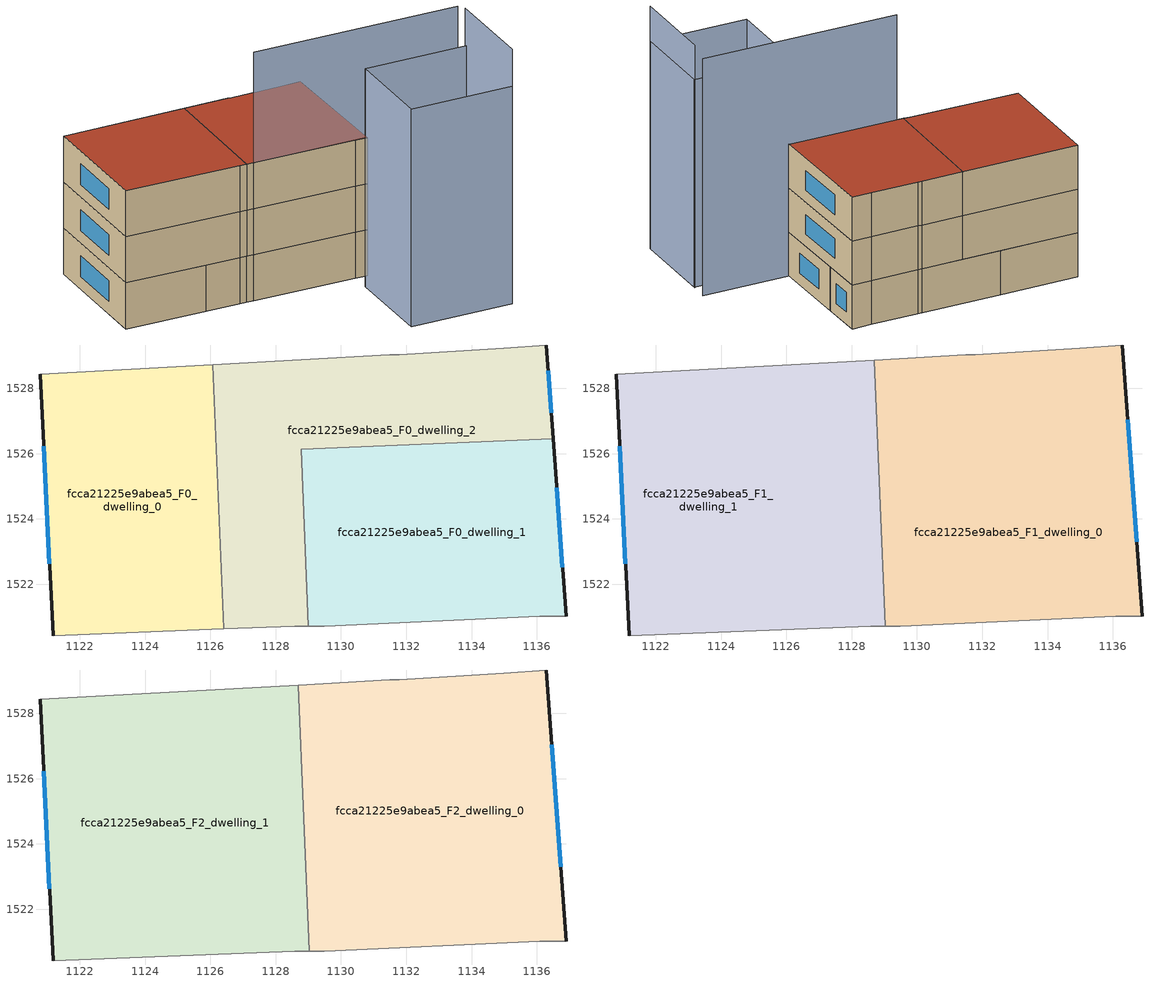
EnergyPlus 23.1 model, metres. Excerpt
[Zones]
fcca21225e9abea5_F0_dwelling_0
 floor ground (EU_floor_Construction): 1126.08,1528.72 1126.41,1520.63 1121.18,1520.42 1120.78,1528.43 z0
 wall outside (EU_wall_Construction): 1120.78,1528.43 1121.18,1520.42 z0:3
 wall adiabatic (EU_wall_Construction): 1126.08,1528.72 1120.78,1528.43 / 1121.18,1520.42 1126.41,1520.63 z0:3
 wall to fcca21225e9abea5_F0_dwelling_2 (EU_wall_Construction): 1126.41,1520.63 1126.08,1528.72 z0:3
 window (EU_Window_Construction): 1120.89,1526.22 1121.07,1522.62 z0.83:2.17
fcca21225e9abea5_F0_dwelling_1
 floor ground (EU_floor_Construction): 1136.5,1526.46 1136.89,1521.02 1136.09,1521.02 1129.49,1520.72 1129,1520.72 1128.78,1526.14 z0
 wall outside (EU_wall_Construction): 1136.89,1521.02 1136.5,1526.46 z0:3
 wall to fcca21225e9abea5_F0_dwelling_2 (EU_wall_Construction): 1136.5,1526.46 1128.78,1526.14 1129,1520.72 z0:3
 wall adiabatic (EU_wall_Construction): 1129,1520.72 1129.49,1520.72 1136.09,1521.02 1136.89,1521.02 z0:3
 window (EU_Window_Construction): 1136.79,1522.51 1136.61,1524.96 z0.83:2.17
fcca21225e9abea5_F0_dwelling_2
 floor ground (EU_floor_Construction): 1136.3,1529.32 1136.5,1526.46 1128.78,1526.14 1129,1520.72 1128.59,1520.72 1126.41,1520.63 1126.08,1528.72 1131.49,1529.02 1131.79,1529.02 1134.99,1529.22 z0
 wall outside (EU_wall_Construction): 1136.5,1526.46 1136.3,1529.32 z0:3
 wall adiabatic (EU_wall_Construction): 1126.41,1520.63 1128.59,1520.72 1129,1520.72 / 1136.3,1529.32 1134.99,1529.22 1131.79,1529.02 1131.49,1529.02 1126.08,1528.72 z0:3
 window (EU_Window_Construction): 1136.45,1527.25 1136.35,1528.53 z0.83:2.17
fcca21225e9abea5_F1_dwelling_0
 floor to fcca21225e9abea5_F0_dwelling_1 (EU_floor_Construction): 1136.5,1526.46 1136.89,1521.02 1136.09,1521.02 1129.49,1520.72 1129.03,1520.72 1128.8,1526.14 z3
 floor to fcca21225e9abea5_F0_dwelling_2 (EU_floor_Construction): 1136.3,1529.32 1136.5,1526.46 1128.8,1526.14 1128.69,1528.87 1131.49,1529.02 1131.79,1529.02 1134.99,1529.22 z3
 wall outside (EU_wall_Construction): 1136.89,1521.02 1136.3,1529.32 z3:6
 wall adiabatic (EU_wall_Construction): 1129.03,1520.72 1129.49,1520.72 1136.09,1521.02 1136.89,1521.02 / 1136.3,1529.32 1134.99,1529.22 1131.79,1529.02 1131.49,1529.02 1128.69,1528.87 z3:6
 wall to fcca21225e9abea5_F1_dwelling_1 (EU_wall_Construction): 1128.69,1528.87 1129.03,1520.72 z3:6
 window (EU_Window_Construction): 1136.73,1523.3 1136.46,1527.04 z3.83:5.17
fcca21225e9abea5_F1_dwelling_1
 floor to fcca21225e9abea5_F0_dwelling_0 (EU_floor_Construction): 1126.08,1528.72 1126.41,1520.63 1121.18,1520.42 1120.78,1528.43 z3
 floor to fcca21225e9abea5_F0_dwelling_1 (EU_floor_Construction): 1128.8,1526.14 1129.03,1520.72 1129,1520.72 1128.78,1526.14 z3
 floor to fcca21225e9abea5_F0_dwelling_2 (EU_floor_Construction): 1128.69,1528.87 1128.8,1526.14 1128.78,1526.14 1129,1520.72 1128.59,1520.72 1126.41,1520.63 1126.08,1528.72 z3
 wall outside (EU_wall_Construction): 1120.78,1528.43 1121.18,1520.42 z3:6
 wall adiabatic (EU_wall_Construction): 1121.18,1520.42 1128.59,1520.72 1129.03,1520.72 / 1128.69,1528.87 1120.78,1528.43 z3:6
 window (EU_Window_Construction): 1120.89,1526.22 1121.07,1522.62 z3.83:5.17
fcca21225e9abea5_F2_dwelling_0
 floor to fcca21225e9abea5_F1_dwelling_0 (EU_floor_Construction): 1136.3,1529.32 1136.89,1521.02 1136.09,1521.02 1129.49,1520.72 1129.03,1520.72 1128.69,1528.87 1131.49,1529.02 1131.79,1529.02 1134.99,1529.22 z6
 wall outside (EU_wall_Construction): 1136.89,1521.02 1136.3,1529.32 z6:9
 wall adiabatic (EU_wall_Construction): 1129.03,1520.72 1129.49,1520.72 1136.09,1521.02 1136.89,1521.02 / 1136.3,1529.32 1134.99,1529.22 1131.79,1529.02 1131.49,1529.02 1128.69,1528.87 z6:9
 wall to fcca21225e9abea5_F2_dwelling_1 (EU_wall_Construction): 1128.69,1528.87 1129.03,1520.72 z6:9
 window (EU_Window_Construction): 1136.73,1523.3 1136.46,1527.04 z6.83:8.17
 roof outside (EU_roof_Construction): 1136.89,1521.02 1136.3,1529.32 1134.99,1529.22 1131.79,1529.02 1131.49,1529.02 1128.69,1528.87 1129.03,1520.72 1129.49,1520.72 1136.09,1521.02 z9
fcca21225e9abea5_F2_dwelling_1
 floor to fcca21225e9abea5_F1_dwelling_1 (EU_floor_Construction): 1128.69,1528.87 1129.03,1520.72 1128.59,1520.72 1121.18,1520.42 1120.78,1528.43 z6
 wall outside (EU_wall_Construction): 1120.78,1528.43 1121.18,1520.42 z6:9
 wall adiabatic (EU_wall_Construction): 1121.18,1520.42 1128.59,1520.72 1129.03,1520.72 / 1128.69,1528.87 1120.78,1528.43 z6:9
 window (EU_Window_Construction): 1120.89,1526.22 1121.07,1522.62 z6.83:8.17
 roof outside (EU_roof_Construction): 1129.03,1520.72 1128.69,1528.87 1120.78,1528.43 1121.18,1520.42 1128.59,1520.72 z9
shading: 1129.49,1520.72 1142.8,1521.4 z0:16.2; 1143.1,1514.21 1142.78,1520.21 z0:16.6; 1142.8,1520.11 1143.1,1514.21 / 1143.1,1514.21 1136.47,1513.87 / 1136.47,1513.87 1136.17,1519.78 / 1136.17,1519.78 1142.8,1520.11 z0:14.2
[Building]
EU S2 Campaign: North Axis=0; Terrain=City; Solar Distribution=FullExterior
[Site:Location]
Lyon-Bron: Latitude=45.75; Longitude=5; Time Zone=1; Elevation=198
[SizingPeriod:WeatherFileDays]
AnnualSizingPeriod: Begin Month=1; Begin Day of Month=1; End Month=12; End Day of Month=31; Day of Week for Start Day=Monday; Use Weather File Daylight Saving Period=No; Use Weather File Rain and Snow Indicators=No
[MATERIAL]
EU_InternalMass_Material: Roughness=MediumRough; Thickness=0.1; Conductivity=1; Density=1800; Specific Heat=900; Thermal Absorptance=0.9; Solar Absorptance=0.7; Visible Absorptance=0.7
[MATERIAL:NOMASS] Roughness=MediumRough; Thermal Absorptance=0.9; Solar Absorptance=0.7; Visible Absorptance=0.7
Name | Thermal Resistance
EU_wall_NoMass | 0.87146
EU_roof_NoMass | 0.842276
EU_floor_NoMass | 0.496999
[WINDOWMATERIAL:SIMPLEGLAZINGSYSTEM]
EU_Window_SimpleGlazing: UFactor=2.2525; Solar Heat Gain Coefficient=0.76; Visible Transmittance=0.76
[CONSTRUCTION]
EU_wall_Construction: EU_wall_NoMass
EU_roof_Construction: EU_roof_NoMass
EU_floor_Construction: EU_floor_NoMass
EU_Window_Construction: EU_Window_SimpleGlazing
EU_InternalMass_Construction: EU_InternalMass_Material
[ZONE] Type=1; Multiplier=1; Ceiling Height=autocalculate; Floor Area=autocalculate; Part of Total Floor Area=Yes
Name | Volume
fcca21225e9abea5_F0_dwelling_0 | 127.336
fcca21225e9abea5_F1_dwelling_0; fcca21225e9abea5_F2_dwelling_0 | 191.001
fcca21225e9abea5_F0_dwelling_1 | 127.338
fcca21225e9abea5_F1_dwelling_1; fcca21225e9abea5_F2_dwelling_1 | 191.007
fcca21225e9abea5_F0_dwelling_2 | 127.332
[INTERNALMASS] Construction=EU_InternalMass_Construction
Name | Zone or ZoneList | Surface Area
fcca21225e9abea5_F0_dwelling_0_EU_InternalMass | fcca21225e9abea5_F0_dwelling_0 | 42.4458
fcca21225e9abea5_F0_dwelling_1_EU_InternalMass | fcca21225e9abea5_F0_dwelling_1 | 42.4458
fcca21225e9abea5_F0_dwelling_2_EU_InternalMass | fcca21225e9abea5_F0_dwelling_2 | 42.4442
fcca21225e9abea5_F1_dwelling_0_EU_InternalMass | fcca21225e9abea5_F1_dwelling_0 | 63.6675
fcca21225e9abea5_F1_dwelling_1_EU_InternalMass | fcca21225e9abea5_F1_dwelling_1 | 63.669
fcca21225e9abea5_F2_dwelling_0_EU_InternalMass | fcca21225e9abea5_F2_dwelling_0 | 63.6675
fcca21225e9abea5_F2_dwelling_1_EU_InternalMass | fcca21225e9abea5_F2_dwelling_1 | 63.669
[OTHEREQUIPMENT] Fuel Type=Electricity; Design Level Calculation Method=Watts/Area; Power per Zone Floor Area=1; Fraction Latent=0; Fraction Radiant=0; Fraction Lost=0; Carbon Dioxide Generation Rate=0; EndUse Subcategory=EU_Step8_InternalGains
Name | Zone or ZoneList or Space or SpaceList | Schedule
EU_Step8_InternalGain_fcca21225e9abea5_F0_dwelling_0_f000 | fcca21225e9abea5_F0_dwelling_0 | EU_Step8_GainSchedule_fcca21225e9abea5_F0_dwelling_0_f000
EU_Step8_InternalGain_fcca21225e9abea5_F0_dwelling_1_f000 | fcca21225e9abea5_F0_dwelling_1 | EU_Step8_GainSchedule_fcca21225e9abea5_F0_dwelling_1_f000
EU_Step8_InternalGain_fcca21225e9abea5_F0_dwelling_2_f000 | fcca21225e9abea5_F0_dwelling_2 | EU_Step8_GainSchedule_fcca21225e9abea5_F0_dwelling_2_f000
EU_Step8_InternalGain_fcca21225e9abea5_F1_dwelling_0_f000 | fcca21225e9abea5_F1_dwelling_0 | EU_Step8_GainSchedule_fcca21225e9abea5_F1_dwelling_0_f000
EU_Step8_InternalGain_fcca21225e9abea5_F1_dwelling_1_f000 | fcca21225e9abea5_F1_dwelling_1 | EU_Step8_GainSchedule_fcca21225e9abea5_F1_dwelling_1_f000
EU_Step8_InternalGain_fcca21225e9abea5_F2_dwelling_0_f000 | fcca21225e9abea5_F2_dwelling_0 | EU_Step8_GainSchedule_fcca21225e9abea5_F2_dwelling_0_f000
EU_Step8_InternalGain_fcca21225e9abea5_F2_dwelling_1_f000 | fcca21225e9abea5_F2_dwelling_1 | EU_Step8_GainSchedule_fcca21225e9abea5_F2_dwelling_1_f000
[ZONEVENTILATION:DESIGNFLOWRATE] Schedule=EU_AlwaysOn; Design Flow Rate Calculation Method=AirChanges/Hour; Air Changes per Hour=0.425; Ventilation Type=Natural; Fan Pressure Rise=0; Fan Total Efficiency=1; Constant Term Coefficient=1; Temperature Term Coefficient=0; Velocity Term Coefficient=0; Velocity Squared Term Coefficient=0; Minimum Indoor Temperature=-100; Maximum Indoor Temperature=100; Delta Temperature=-100; Minimum Outdoor Temperature=-100; Maximum Outdoor Temperature=100; Maximum Wind Speed=40
Name | Zone or ZoneList or Space or SpaceList
EU_ConstantAir_fcca21225e9abea5_F0_dwelling_0 | fcca21225e9abea5_F0_dwelling_0
EU_ConstantAir_fcca21225e9abea5_F0_dwelling_1 | fcca21225e9abea5_F0_dwelling_1
EU_ConstantAir_fcca21225e9abea5_F0_dwelling_2 | fcca21225e9abea5_F0_dwelling_2
EU_ConstantAir_fcca21225e9abea5_F1_dwelling_0 | fcca21225e9abea5_F1_dwelling_0
EU_ConstantAir_fcca21225e9abea5_F1_dwelling_1 | fcca21225e9abea5_F1_dwelling_1
EU_ConstantAir_fcca21225e9abea5_F2_dwelling_0 | fcca21225e9abea5_F2_dwelling_0
EU_ConstantAir_fcca21225e9abea5_F2_dwelling_1 | fcca21225e9abea5_F2_dwelling_1
[HVACTEMPLATE:THERMOSTAT] Constant Heating Setpoint=20; Constant Cooling Setpoint=50
EU_HeatOnly_fcca21225e9abea5_F0_dwelling_0; EU_HeatOnly_fcca21225e9abea5_F0_dwelling_1; EU_HeatOnly_fcca21225e9abea5_F0_dwelling_2; EU_HeatOnly_fcca21225e9abea5_F1_dwelling_0; EU_HeatOnly_fcca21225e9abea5_F1_dwelling_1; EU_HeatOnly_fcca21225e9abea5_F2_dwelling_0; EU_HeatOnly_fcca21225e9abea5_F2_dwelling_1
[HVACTEMPLATE:ZONE:IDEALLOADSAIRSYSTEM] System Availability Schedule=EU_AlwaysOn; Maximum Heating Supply Air Temperature=50; Minimum Cooling Supply Air Temperature=13; Maximum Heating Supply Air Humidity Ratio=0.0156; Minimum Cooling Supply Air Humidity Ratio=0.0077; Heating Limit=NoLimit; Cooling Limit=NoLimit; Heating Availability Schedule=EU_AlwaysOn; Cooling Availability Schedule=EU_CoolingOff; Dehumidification Control Type=ConstantSensibleHeatRatio; Cooling Sensible Heat Ratio=0.7; Dehumidification Setpoint=60; Humidification Control Type=None; Humidification Setpoint=30; Outdoor Air Method=None; Outdoor Air Flow Rate per Person=0.00944; Outdoor Air Flow Rate per Zone Floor Area=0; Outdoor Air Flow Rate per Zone=0; Demand Controlled Ventilation Type=None; Outdoor Air Economizer Type=NoEconomizer; Heat Recovery Type=None; Sensible Heat Recovery Effectiveness=0.7; Latent Heat Recovery Effectiveness=0.65
Name | Template Thermostat
fcca21225e9abea5_F0_dwelling_0 | EU_HeatOnly_fcca21225e9abea5_F0_dwelling_0
fcca21225e9abea5_F0_dwelling_1 | EU_HeatOnly_fcca21225e9abea5_F0_dwelling_1
fcca21225e9abea5_F0_dwelling_2 | EU_HeatOnly_fcca21225e9abea5_F0_dwelling_2
fcca21225e9abea5_F1_dwelling_0 | EU_HeatOnly_fcca21225e9abea5_F1_dwelling_0
fcca21225e9abea5_F1_dwelling_1 | EU_HeatOnly_fcca21225e9abea5_F1_dwelling_1
fcca21225e9abea5_F2_dwelling_0 | EU_HeatOnly_fcca21225e9abea5_F2_dwelling_0
fcca21225e9abea5_F2_dwelling_1 | EU_HeatOnly_fcca21225e9abea5_F2_dwelling_1
[SIZING:ZONE] Zone Cooling Design Supply Air Temperature Input Method=SupplyAirTemperature; Zone Cooling Design Supply Air Temperature=13; Zone Heating Design Supply Air Temperature Input Method=SupplyAirTemperature; Zone Heating Design Supply Air Temperature=50; Zone Cooling Design Supply Air Humidity Ratio=0.008; Zone Heating Design Supply Air Humidity Ratio=0.008; Cooling Design Air Flow Method=DesignDay; Cooling Design Air Flow Rate=0; Cooling Minimum Air Flow per Zone Floor Area=0.000762; Cooling Minimum Air Flow=0; Cooling Minimum Air Flow Fraction=0.2; Heating Design Air Flow Method=DesignDay; Heating Design Air Flow Rate=0; Heating Maximum Air Flow per Zone Floor Area=0.002032; Heating Maximum Air Flow=0.141576; Heating Maximum Air Flow Fraction=0.3; Account for Dedicated Outdoor Air System=No; Dedicated Outdoor Air System Control Strategy=NeutralSupplyAir; Dedicated Outdoor Air Low Setpoint Temperature for Design=autosize; Dedicated Outdoor Air High Setpoint Temperature for Design=autosize; Zone Load Sizing Method=Sensible Load Only No Latent Load; Zone Latent Cooling Design Supply Air Humidity Ratio Input Method=HumidityRatioDifference; Zone Cooling Design Supply Air Humidity Ratio Difference=0.005; Zone Latent Heating Design Supply Air Humidity Ratio Input Method=HumidityRatioDifference; Zone Humidification Design Supply Air Humidity Ratio Difference=0.005
fcca21225e9abea5_F0_dwelling_0; fcca21225e9abea5_F0_dwelling_1; fcca21225e9abea5_F0_dwelling_2; fcca21225e9abea5_F1_dwelling_0; fcca21225e9abea5_F1_dwelling_1; fcca21225e9abea5_F2_dwelling_0; fcca21225e9abea5_F2_dwelling_1
[SCHEDULE:CONSTANT]
Name | Hourly Value
EU_AlwaysOn | 1
EU_CoolingOff | 0
[SCHEDULE:FILE] Column Number=1; Rows to Skip at Top=0; Number of Hours of Data=8760; Column Separator=Comma; Interpolate to Timestep=No; Minutes per Item=60; Adjust Schedule for Daylight Savings=Yes
Name | File
EU_Step8_GainSchedule_fcca21225e9abea5_F0_dwelling_0_f000 | ../../schedules/fcca21225e9abea5/fcca21225e9abea5_F0_dwelling_0_f000_gain.csv
EU_Step8_GainSchedule_fcca21225e9abea5_F0_dwelling_1_f000 | ../../schedules/fcca21225e9abea5/fcca21225e9abea5_F0_dwelling_1_f000_gain.csv
EU_Step8_GainSchedule_fcca21225e9abea5_F0_dwelling_2_f000 | ../../schedules/fcca21225e9abea5/fcca21225e9abea5_F0_dwelling_2_f000_gain.csv
EU_Step8_GainSchedule_fcca21225e9abea5_F1_dwelling_0_f000 | ../../schedules/fcca21225e9abea5/fcca21225e9abea5_F1_dwelling_0_f000_gain.csv
EU_Step8_GainSchedule_fcca21225e9abea5_F1_dwelling_1_f000 | ../../schedules/fcca21225e9abea5/fcca21225e9abea5_F1_dwelling_1_f000_gain.csv
EU_Step8_GainSchedule_fcca21225e9abea5_F2_dwelling_0_f000 | ../../schedules/fcca21225e9abea5/fcca21225e9abea5_F2_dwelling_0_f000_gain.csv
EU_Step8_GainSchedule_fcca21225e9abea5_F2_dwelling_1_f000 | ../../schedules/fcca21225e9abea5/fcca21225e9abea5_F2_dwelling_1_f000_gain.csv
